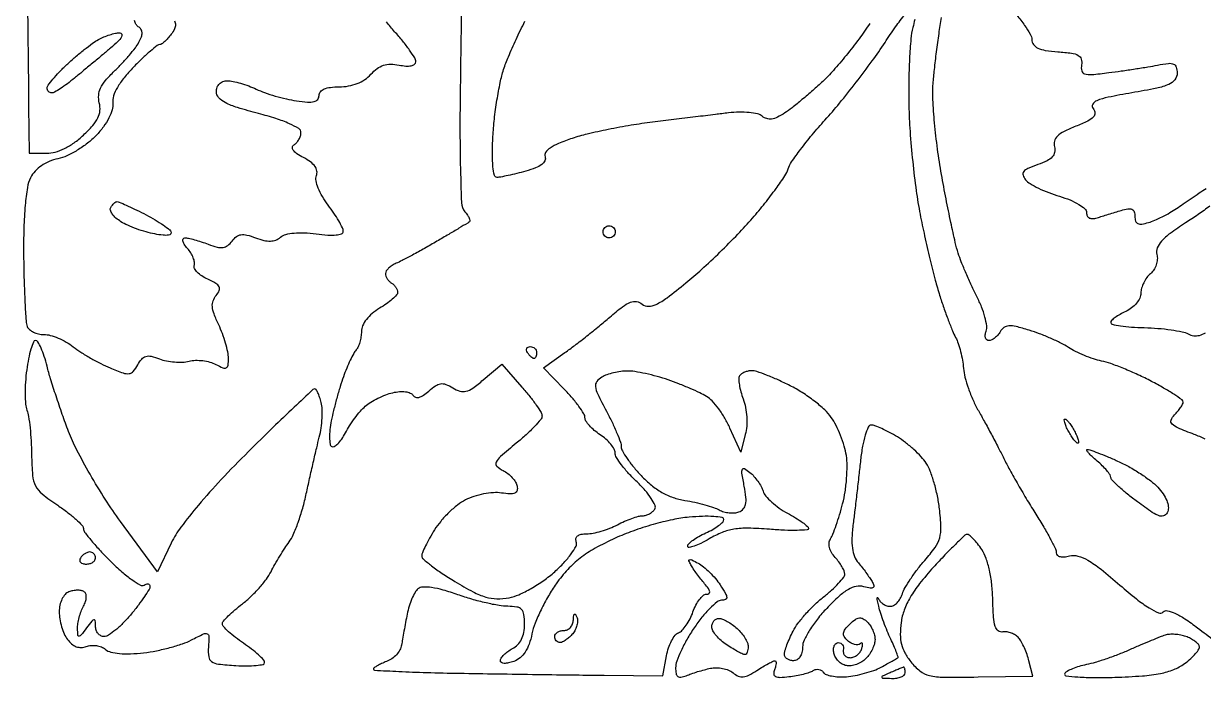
# Model space of a CAD drawing. Extents: x 0 to 102, y 0 to 135.
# Drawn here: x 58.04 to 74.56, y 114.38 to 123.56 of the extents above; entities that cross this region are included whole.
import ezdxf

# ---------------------------------------------------------------- set-up
doc = ezdxf.new("R2010")
doc.units = 0
doc.header["$MEASUREMENT"] = 0

msp = doc.modelspace()

# ---------------------------------------------------------------- linework, layer by layer
for points in [[(64.189175, 124.950079, -0.002021), (64.170851, 123.587688, 0.002031), (64.154512, 122.371105, 0.007248), (64.158505, 121.592623, 0.005345), (64.175059, 121.046741, 0.164387), (64.223183, 120.921502, -0.025961), (64.257925, 120.87492, -0.04179), (64.281884, 120.831616, -0.051625), (64.293326, 120.796936, -0.292201), (64.286906, 120.779511, -0.026896), (64.261756, 120.762475, -0.000629), (64.139198, 120.688951, -0.001392), (63.995195, 120.60335, -0.000944), (63.8307, 120.506606, -0.004127), (63.657897, 120.40732, -0.004508), (63.488467, 120.313826, -0.00423), (63.342122, 120.236376, -0.02227), (63.25965, 120.198176, 0.044271), (63.203008, 120.168852, 0.050555), (63.15509, 120.131105, 0.057491), (63.12218, 120.091042, 0.144197), (63.1116, 120.055119, 0.087186), (63.117813, 120.019761, 0.053352), (63.136451, 119.981612, 0.05146), (63.163839, 119.946606, 0.062706), (63.1962, 119.9205, -0.057445), (63.228561, 119.89495, -0.050156), (63.255949, 119.861594, -0.052869), (63.274623, 119.825864, -0.094268), (63.2808, 119.79339, -0.186734), (63.266191, 119.755636, -0.026907), (63.206246, 119.696506, -0.027474), (63.124197, 119.631525, -0.020336), (63.027, 119.568643, 0.041315), (62.923659, 119.495466, 0.052785), (62.842772, 119.411478, 0.060691), (62.790644, 119.324493, 0.105047), (62.7732, 119.24238, -0.036629), (62.767815, 119.16897, -0.032711), (62.75174, 119.094231, -0.034211), (62.728213, 119.028895, -0.081104), (62.700146, 118.98567, 0.06115), (62.665414, 118.936564, 0.01265), (62.617563, 118.841929, 0.013119), (62.567346, 118.728453, 0.012031), (62.521596, 118.6092, 0.011611), (62.476534, 118.472784, 0.006657), (62.428224, 118.306352, 0.006647), (62.38409, 118.137666, 0.010995), (62.351876, 117.994028, 0.02217), (62.332378, 117.868662, 0.031466), (62.327072, 117.755981, 0.03231), (62.334219, 117.667346, 0.221564), (62.357623, 117.631712, 0.280188), (62.392986, 117.631457, 0.062003), (62.442831, 117.670383, 0.047368), (62.497675, 117.736931, 0.029349), (62.549436, 117.824084, -0.024087), (62.607528, 117.924281, -0.017256), (62.68152, 118.030581, -0.017485), (62.759212, 118.127135, -0.035448), (62.827989, 118.196187, -0.041143), (62.904398, 118.252402, -0.022954), (63.005484, 118.308436, -0.022764), (63.113629, 118.356049, -0.034073), (63.212165, 118.386648, -0.038479), (63.305223, 118.401289, -0.051812), (63.390422, 118.39921, -0.062202), (63.457648, 118.381888, -0.161585), (63.495514, 118.350199, 0.176599), (63.530952, 118.32226, 0.146042), (63.579299, 118.320906, 0.086176), (63.641493, 118.349728, 0.03243), (63.716931, 118.409584, -0.03371), (63.811273, 118.484046, -0.117909), (63.883134, 118.511591, -0.129107), (63.955894, 118.502413, -0.044021), (64.051573, 118.45378, 0.064472), (64.152353, 118.407623, 0.140217), (64.236675, 118.40576, 0.092492), (64.331526, 118.450527, 0.018519), (64.479628, 118.566058), (64.738574, 118.783947), (65.021365, 118.463923, -0.012419), (65.129557, 118.335181, -0.016688), (65.220611, 118.213056, -0.013815), (65.289142, 118.108379, -0.143773), (65.302537, 118.0593, -0.17196), (65.284686, 118.011837, -0.014425), (65.196001, 117.912572, -0.01787), (65.079685, 117.798185, -0.012834), (64.942134, 117.6786, 0.006413), (64.720854, 117.491158, 0.10109), (64.661066, 117.413108, 0.325095), (64.671286, 117.355791, 0.075296), (64.756176, 117.295775, -0.049054), (64.824176, 117.252846, -0.043261), (64.885689, 117.195814, -0.045648), (64.932215, 117.134034, -0.09125), (64.95438, 117.077267, -0.111976), (64.952386, 117.016433, -0.230455), (64.922119, 116.981133, -0.116637), (64.855759, 116.969279, -0.022574), (64.733671, 116.981601, 0.05388), (64.620844, 116.985899, 0.030099), (64.484429, 116.968097, 0.029686), (64.347093, 116.933132, 0.042175), (64.230758, 116.884911, 0.047098), (64.11955, 116.813413, 0.025765), (63.997275, 116.706812, 0.025457), (63.883228, 116.584722, 0.036735), (63.796568, 116.465115, 0.011173), (63.728649, 116.349522, 0.014105), (63.671302, 116.239551, 0.012197), (63.628523, 116.145798, 0.101265), (63.6192, 116.100239, 0.219269), (63.638882, 116.057517, 0.012196), (63.755545, 115.962596, 0.01698), (63.905504, 115.854483, 0.011457), (64.083352, 115.741044, 0.014594), (64.337883, 115.596766, 0.04918), (64.514778, 115.524422, 0.068106), (64.669377, 115.500435, 0.050887), (64.841433, 115.51488, 0.058537), (64.97839, 115.557604, 0.024838), (65.150215, 115.644668, 0.024162), (65.326392, 115.756841, 0.029075), (65.479852, 115.879277, 0.022342), (65.608705, 116.005788, 0.031546), (65.710689, 116.130157, 0.032443), (65.778012, 116.237807, 0.218488), (65.781926, 116.299066, -0.138608), (65.777708, 116.345317, -0.185487), (65.799578, 116.380882, -0.118924), (65.84978, 116.403057, -0.044135), (65.927205, 116.410121, 0.049213), (66.016268, 116.419158, 0.021877), (66.130946, 116.447613, 0.021403), (66.250688, 116.488595, 0.027049), (66.35722, 116.537021, -0.017041), (66.458227, 116.585396, -0.017544), (66.561329, 116.626276, -0.017563), (66.652921, 116.655341, -0.068144), (66.711778, 116.6634, 0.071929), (66.758931, 116.670219, 0.05291), (66.80777, 116.690462, 0.053281), (66.850874, 116.720276, 0.076558), (66.880952, 116.755527, 0.249924), (66.884358, 116.80887, 0.038277), (66.831352, 116.905306, 0.035178), (66.745131, 117.018861, 0.023719), (66.632145, 117.136042, -0.018738), (66.51508, 117.255059, -0.023478), (66.416213, 117.374189, -0.022647), (66.344189, 117.479357, -0.139697), (66.3264, 117.541785, 0.130386), (66.3119, 117.596442, 0.043027), (66.264272, 117.665375, 0.039436), (66.195835, 117.73603, 0.035633), (66.1149, 117.79772, -0.030574), (66.033949, 117.858139, -0.035936), (65.965528, 117.925036, -0.03879), (65.91741, 117.988692, -0.143405), (65.9034, 118.036533, 0.139846), (65.887578, 118.091997, 0.018095), (65.818082, 118.19535, 0.019959), (65.724178, 118.314349, 0.015448), (65.612957, 118.436433), (65.322514, 118.7361), (65.621831, 118.9476, 0.008768), (65.760078, 119.048967, 0.004487), (65.930109, 119.180709, 0.004457), (66.102894, 119.3196, 0.006685), (66.250971, 119.444162, -0.013744), (66.428866, 119.589569, -0.068617), (66.540396, 119.653537, -0.137668), (66.625286, 119.662922, -0.133081), (66.703924, 119.627036, 0.179236), (66.790886, 119.596468, 0.108822), (66.898217, 119.621993, 0.04911), (67.053309, 119.716742, 0.009086), (67.316977, 119.923378, 0.014367), (67.536543, 120.112723, 0.008044), (67.792996, 120.354739, 0.008021), (68.044501, 120.607847, 0.012929), (68.24949, 120.832202, 0.009971), (68.423058, 121.040573, 0.011768), (68.578558, 121.244679, 0.010692), (68.701533, 121.422085, 0.069647), (68.748213, 121.519797, -0.073636), (68.79573, 121.617262, -0.011113), (68.922756, 121.794125, -0.012262), (69.083636, 121.99736, -0.010323), (69.263576, 122.2047, 0.01213), (69.467032, 122.440856, 0.007082), (69.699878, 122.733117, 0.007078), (69.92483, 123.032484, 0.011904), (70.103986, 123.290766, -0.007842), (70.253164, 123.509604, -0.013361), (70.385469, 123.687034, -0.00715)], [(58.095345, 124.0236, -0.000389), (58.101243, 123.603124, -0.000299), (58.107053, 123.143892, -0.000302), (58.111971, 122.714365, -0.000719), (58.114975, 122.39505), (58.1202, 121.7394), (58.365053, 121.7394, 0.068334), (58.486283, 121.756046, 0.04601), (58.616989, 121.805972, 0.041249), (58.75091, 121.886115, 0.03242), (58.881782, 121.99337, 0.023706), (59.011957, 122.127072, 0.06681), (59.084512, 122.235153, 0.092889), (59.112752, 122.336194, 0.083492), (59.104132, 122.444665, -0.081555), (59.09517, 122.552191, -0.09064), (59.121963, 122.652754, -0.06703), (59.191119, 122.759461, -0.025321), (59.313783, 122.888645, 0.013675), (59.419319, 122.994731, 0.012531), (59.522106, 123.109495, 0.012646), (59.608659, 123.216519, 0.039564), (59.659015, 123.294109, 0.038083), (59.693007, 123.370133, 0.098005), (59.701897, 123.429383, 0.135648), (59.686751, 123.475691, 0.108288), (59.648869, 123.512373, -0.124016), (59.61629, 123.545941, -0.08132), (59.597138, 123.596606, -0.073104)], [(60.157695, 123.592386, -0.135905), (60.171115, 123.539385, -0.113678), (60.156193, 123.480593, -0.039127), (60.109803, 123.405463, -0.023387), (60.065618, 123.350614, -0.029206), (60.019481, 123.304283, -0.029865), (59.977431, 123.271011, -0.153611), (59.949429, 123.2622, 0.172132), (59.915523, 123.250171, 0.007657), (59.818605, 123.169008, 0.012149), (59.705615, 123.066505, 0.008313), (59.582172, 122.94495, 0.023269), (59.449999, 122.797241, 0.040367), (59.356729, 122.661703, 0.050404), (59.302971, 122.541748, 0.110709), (59.29298, 122.442244, -0.101751), (59.285204, 122.348041, -0.047878), (59.239599, 122.234139, -0.041259), (59.162519, 122.110921, -0.030323), (59.058425, 121.987862, -0.036902), (58.939774, 121.880756, -0.028164), (58.795754, 121.781332, -0.028823), (58.649426, 121.703231, -0.05779), (58.525119, 121.662425, 0.047929), (58.402665, 121.624877, 0.05305), (58.293995, 121.565608, 0.056091), (58.205475, 121.48838, 0.06747), (58.142557, 121.397707, 0.078306), (58.097408, 121.259428, 0.017426), (58.066447, 121.011936, 0.015746), (58.047885, 120.692887, 0.008993), (58.044551, 120.306856, 0.004383), (58.050823, 119.960627, 0.006095), (58.062936, 119.650763, 0.003887), (58.078269, 119.391344, 0.075039), (58.095552, 119.312806, 0.126856), (58.125924, 119.270152, 0.06383), (58.181862, 119.234126, 0.057136), (58.253101, 119.209681, 0.054151), (58.329342, 119.2014, -0.067919), (58.418087, 119.189289, -0.031431), (58.528291, 119.151036, -0.030414), (58.640867, 119.095576, -0.037006), (58.738346, 119.029949, 0.023873), (58.843182, 118.955299, 0.01257), (58.979855, 118.872272, 0.012479), (59.124389, 118.794098, 0.01877), (59.254426, 118.733938, 0.012511), (59.437047, 118.662946, 0.113853), (59.521295, 118.652872, 0.195008), (59.58022, 118.684522, 0.050371), (59.641613, 118.775808, -0.05235), (59.697453, 118.858134, -0.151192), (59.754825, 118.894915, -0.12684), (59.829559, 118.896233, -0.032167), (59.946513, 118.860182, 0.04222), (60.043605, 118.832375, 0.029083), (60.157031, 118.816807, 0.029411), (60.268735, 118.814636, 0.051681), (60.360091, 118.827755, -0.055232), (60.448752, 118.839848, -0.036278), (60.551769, 118.834969, -0.036342), (60.65268, 118.8153, -0.056622), (60.73492, 118.782617, 0.022373), (60.835198, 118.73459, 0.216537), (60.881208, 118.735721, 0.254928), (60.906056, 118.770488, 0.030332), (60.912, 118.868388, 0.052012), (60.902706, 118.957488, 0.019015), (60.871815, 119.080579, 0.018611), (60.827567, 119.213597, 0.021183), (60.775199, 119.337216, -0.019731), (60.710168, 119.489494, -0.070784), (60.686859, 119.592366, -0.107767), (60.697704, 119.673295, -0.086415), (60.741508, 119.749743, 0.068668), (60.784025, 119.818226, 0.230104), (60.782286, 119.869586, 0.142227), (60.736806, 119.916606, 0.022997), (60.622318, 119.975269, -0.037645), (60.539652, 120.020729, -0.054261), (60.475145, 120.073584, -0.068858), (60.436629, 120.125486, -0.216434), (60.43347, 120.167728, 0.134602), (60.437295, 120.213119, 0.049131), (60.419209, 120.275608, 0.044283), (60.384825, 120.343565, 0.039952), (60.337949, 120.40695, -0.031601), (60.293237, 120.465345, -0.086932), (60.27231, 120.512606, -0.206955), (60.277183, 120.541922, -0.254789), (60.301181, 120.555, -0.054641), (60.351404, 120.549495, -0.012103), (60.43552, 120.528683, -0.01244), (60.53205, 120.499705, -0.011702), (60.629028, 120.465409, 0.026731), (60.754348, 120.425283, 0.097341), (60.837345, 120.420101, 0.1329), (60.901672, 120.446994, 0.069914), (60.962486, 120.509588, -0.069866), (61.023018, 120.571904, -0.131628), (61.087192, 120.598935, -0.097676), (61.169592, 120.594165, -0.027698), (61.292541, 120.55506, 0.030575), (61.407264, 120.519297, 0.06712), (61.498494, 120.509496, 0.085254), (61.574593, 120.524693, 0.081558), (61.64257, 120.564519, -0.109024), (61.716021, 120.602343, -0.041682), (61.8299, 120.62248, -0.034897), (61.973302, 120.625628, -0.022102), (62.139879, 120.610256, 0.016518), (62.301704, 120.593499, 0.041602), (62.420094, 120.595038, 0.065521), (62.49554, 120.612466, 0.312881), (62.5194, 120.646863, 0.115769), (62.507676, 120.696822, 0.015963), (62.456804, 120.791524, 0.017606), (62.387901, 120.901406, 0.01408), (62.306306, 121.014871, -0.030236), (62.226688, 121.133486, -0.038582), (62.169005, 121.25182, -0.043299), (62.138029, 121.355662, -0.143411), (62.143778, 121.426028, 0.133688), (62.150345, 121.491079, 0.113849), (62.123922, 121.555011, 0.080811), (62.062067, 121.617549, 0.036764), (61.964095, 121.678444, -0.026805), (61.871154, 121.733679, -0.086114), (61.819243, 121.783179, -0.194516), (61.808485, 121.824767, -0.225228), (61.830522, 121.858835, 0.072995), (61.86751, 121.889946, 0.053016), (61.898801, 121.933792, 0.053213), (61.920054, 121.983018, 0.075454), (61.9272, 122.030104, 0.263895), (61.896244, 122.084671, 0.029464), (61.764606, 122.153175, 0.027576), (61.576794, 122.225111, 0.014219), (61.335, 122.295219, -0.010655), (61.037862, 122.379083, -0.045328), (60.867118, 122.448668, -0.08808), (60.774853, 122.519289, -0.187606), (60.7428, 122.601708, -0.088482), (60.753877, 122.663814, -0.11123), (60.785558, 122.712748, -0.109806), (60.835526, 122.743795, -0.084504), (60.899002, 122.7546, -0.051682), (60.975864, 122.746634, -0.019182), (61.081479, 122.720238, -0.018769), (61.195344, 122.682404, -0.021526), (61.300852, 122.637624, 0.026453), (61.417665, 122.589399, 0.013833), (61.567533, 122.541232, 0.01372), (61.724365, 122.500204, 0.020414), (61.86375, 122.473743, 0.017186), (62.020939, 122.455998, 0.07746), (62.112821, 122.463046, 0.167527), (62.161891, 122.494026, 0.170545), (62.181, 122.548419, -0.174164), (62.199963, 122.601208, -0.11938), (62.251378, 122.639763, -0.073334), (62.338605, 122.66291, -0.028251), (62.463988, 122.67, 0.044767), (62.593757, 122.681642, 0.049968), (62.714475, 122.716199, 0.052632), (62.820353, 122.771835, 0.061639), (62.906194, 122.845934, -0.049231), (62.993761, 122.925386, -0.080644), (63.082512, 122.971312, -0.080297), (63.181511, 122.986916, -0.048408), (63.300006, 122.974949, 0.030467), (63.39684, 122.96165, 0.067877), (63.470943, 122.9661, 0.11295), (63.517364, 122.986857, 0.235562), (63.5346, 123.021411, 0.139285), (63.519439, 123.07478, 0.014809), (63.447621, 123.183638, 0.01736), (63.3519, 123.310201, 0.013118), (63.2385, 123.44254, -0.023349), (63.125162, 123.580418, -0.025946)], [(69.891502, 123.5583, -0.014465), (69.740011, 123.341666, -0.010642), (69.560293, 123.110326, -0.010773), (69.380781, 122.898621, -0.023478), (69.232338, 122.746081, -0.007854), (69.09258, 122.619401, -0.006774), (68.941922, 122.490664, -0.006833), (68.802101, 122.377624, -0.019585), (68.700966, 122.30434, -0.030508), (68.598148, 122.244527, -0.080223), (68.517059, 122.218927, -0.111274), (68.448611, 122.224136, -0.099107), (68.385739, 122.258089, 0.117635), (68.319662, 122.290706, 0.03135), (68.202982, 122.309734, 0.029681), (68.062446, 122.315307, 0.025414), (67.914673, 122.304868, 0.000096), (67.728748, 122.28216, 0.000031), (67.452938, 122.248402, 0.000031), (67.146042, 122.210802, 0.000034), (66.85055, 122.17456, 0.010641), (66.550497, 122.131238, 0.008555), (66.229791, 122.072289, 0.008664), (65.935234, 122.007589, 0.021787), (65.723887, 121.947474, 0.017008), (65.535078, 121.877548, 0.051178), (65.414073, 121.812853, 0.091897), (65.35137, 121.751254, 0.249333), (65.344006, 121.691336, -0.205264), (65.341857, 121.635557, -0.121324), (65.299015, 121.583102, -0.068764), (65.211033, 121.534217, -0.024738), (65.074769, 121.489004, -0.006515), (64.948257, 121.455637, -0.007622), (64.827353, 121.427379, -0.00683), (64.724638, 121.406484, -0.045459), (64.672691, 121.401472, -0.348742), (64.635857, 121.430401, -0.033203), (64.615433, 121.551179, -0.027497), (64.607197, 121.72947, -0.011224), (64.614784, 121.97205, -0.014761), (64.635281, 122.217732, -0.011424), (64.671592, 122.483857, -0.011586), (64.716956, 122.730877, -0.027074), (64.765056, 122.912472, -0.021767), (64.831849, 123.091778, -0.008557), (64.938713, 123.332869, -0.008451), (65.063284, 123.589934, -0.01044)], [(70.519877, 123.614187, -0.016263), (70.494474, 123.502783, 0.042181), (70.466747, 123.343556, 0.00911), (70.44721, 123.064413, 0.009444), (70.436556, 122.739394, 0.0089), (70.437856, 122.4077, 0.012424), (70.454756, 122.045038, 0.007978), (70.491518, 121.625345, 0.008017), (70.540682, 121.215391, 0.014873), (70.595759, 120.8849, 0.005738), (70.659198, 120.581843, 0.004673), (70.733879, 120.258782, 0.004723), (70.808248, 119.962553, 0.012292), (70.868994, 119.7513, 0.007169), (70.926564, 119.576945, 0.006993), (70.989569, 119.402854, 0.006919), (71.049146, 119.25153, 0.025869), (71.092732, 119.1591, -0.041424), (71.128946, 119.075678, -0.019298), (71.162486, 118.962524, -0.018966), (71.188736, 118.840358, -0.025131), (71.20274, 118.727506, 0.045865), (71.223352, 118.60363, 0.020436), (71.271879, 118.445309, 0.020026), (71.337266, 118.280802, 0.025559), (71.411078, 118.135306, -0.004954), (71.495544, 117.984542, -0.002927), (71.593539, 117.802975, -0.002928), (71.689269, 117.620528, -0.005017), (71.766688, 117.4671, 0.011195), (71.850484, 117.306017, 0.004967), (71.967863, 117.097153, 0.004913), (72.096593, 116.87833, 0.006609), (72.217703, 116.682907, -0.008743), (72.326671, 116.505391, -0.011776), (72.418629, 116.340799, -0.00894), (72.489142, 116.20132, -0.113025), (72.5022, 116.14429, 0.209955), (72.516579, 116.111558, 0.127631), (72.554516, 116.091366, 0.081405), (72.613746, 116.087048, 0.041547), (72.687418, 116.099902, -0.132961), (72.804538, 116.098895, -0.063076), (72.944676, 116.039819, -0.0381), (73.128338, 115.913872, -0.01081), (73.393699, 115.690869, 0.011527), (73.624644, 115.497353, 0.029659), (73.802423, 115.371748, 0.038435), (73.933646, 115.303605, 0.305922), (73.997319, 115.315959, -0.253758), (74.056935, 115.333644, -0.056231), (74.161542, 115.298862, -0.038894), (74.302336, 115.219906, -0.015822), (74.481207, 115.092078, 0.008029), (74.720971, 114.915027, 0.07594)], [(74.588091, 117.736578, 0.017779), (74.430794, 117.802358, -0.009377), (74.205455, 117.892176, -0.096232), (74.122484, 117.94772, -0.293759), (74.110073, 118.003862, -0.108301), (74.155844, 118.07533, 0.021533), (74.202892, 118.126615, 0.025519), (74.242595, 118.179031, 0.02564), (74.271057, 118.225878, 0.125615), (74.278504, 118.255693, 0.242754), (74.262142, 118.287011, 0.008931), (74.147913, 118.364356, 0.014499), (74.004478, 118.451968, 0.009472), (73.834354, 118.544995, 0.012309), (73.645805, 118.637669, 0.011094), (73.446328, 118.724375, 0.011194), (73.26407, 118.794114, 0.0342), (73.1367, 118.83001, -0.02826), (73.02415, 118.860291, -0.017358), (72.895326, 118.907907, -0.017386), (72.770746, 118.964068, -0.029523), (72.6714, 119.020597, 0.02808), (72.566616, 119.080621, 0.012645), (72.423093, 119.147974, 0.012473), (72.267529, 119.211653, 0.016625), (72.123099, 119.26118, 0.013327), (71.938202, 119.31244, 0.073774), (71.835755, 119.322359, 0.144694), (71.769017, 119.298889, 0.10919), (71.717045, 119.240547, -0.050229), (71.68392, 119.193212, -0.049432), (71.64186, 119.153151, -0.053765), (71.597632, 119.125739, -0.112324), (71.558345, 119.1168, -0.174334), (71.528509, 119.127529, -0.149492), (71.510029, 119.155514, -0.104618), (71.506682, 119.198143, -0.059138), (71.519472, 119.248594, 0.128207), (71.527668, 119.321877, 0.029274), (71.502402, 119.445146, 0.028427), (71.455414, 119.588112, 0.024346), (71.390342, 119.732635, -0.00928), (71.315534, 119.886249, -0.007121), (71.23935, 120.056671, -0.007207), (71.172627, 120.218198, -0.016925), (71.128675, 120.341091, -0.02137), (71.087984, 120.489919, -0.003845), (71.026269, 120.770551, -0.004143), (70.959192, 121.10062, -0.003736), (70.895158, 121.4433, -0.011006), (70.839609, 121.798223, -0.010142), (70.797997, 122.165044, -0.010192), (70.774218, 122.493394, -0.032812), (70.777215, 122.7123, -0.007669), (70.796033, 122.910564, -0.00386), (70.825542, 123.160151, -0.003832), (70.860021, 123.417723, -0.005676), (70.894535, 123.6429, 0.000984)], [(71.949893, 123.672042, -0.022804), (72.05871, 123.531044, -0.022237), (72.138211, 123.406248, -0.124073), (72.15965, 123.330514, 0.149572), (72.182868, 123.261815, 0.12883), (72.24177, 123.213034, 0.071373), (72.348411, 123.180871, 0.019553), (72.52335, 123.161314, -0.015296), (72.715835, 123.141454, -0.094244), (72.809907, 123.110139, -0.199184), (72.851142, 123.057909, -0.111893), (72.85543, 122.975879, 0.103354), (72.858383, 122.892362, 0.269988), (72.898612, 122.850769, 0.092234), (72.995328, 122.84197, 0.008459), (73.23613, 122.868599, 0.003724), (73.412526, 122.892469, 0.002845), (73.605167, 122.921119, 0.002877), (73.7853, 122.95002, 0.006776), (73.91925, 122.974172, -0.017953), (74.071698, 122.998155, -0.128533), (74.144968, 122.988163, -0.228941), (74.182134, 122.946589, -0.069953), (74.1942, 122.860769, -0.166826), (74.16297, 122.769773, -0.125718), (74.078798, 122.70452, -0.052023), (73.908485, 122.65083, -0.008004), (73.559326, 122.585336, 0.006961), (73.227778, 122.52386, 0.04751), (73.068711, 122.47601, 0.173621), (73.01167, 122.424862, 0.306252), (73.01763, 122.364466, -0.156204), (73.042482, 122.30275, -0.216264), (73.022131, 122.247524, -0.087556), (72.942383, 122.190938, -0.015459), (72.773548, 122.11725, 0.021051), (72.610605, 122.043955, 0.076331), (72.518203, 121.978382, 0.132451), (72.477055, 121.909408, 0.133358), (72.476304, 121.82929, -0.112046), (72.478811, 121.752437, -0.141288), (72.446641, 121.689303, -0.092108), (72.372432, 121.634611, -0.029007), (72.244592, 121.581549, 0.018193), (72.104586, 121.526954, 0.121373), (72.045464, 121.482032, 0.253766), (72.036254, 121.432113, 0.094813), (72.071789, 121.36763, 0.08569), (72.134028, 121.314445, 0.021299), (72.252469, 121.250729, 0.021148), (72.396283, 121.188449, 0.019822), (72.547956, 121.137048, -0.025855), (72.695379, 121.085097, -0.039119), (72.816689, 121.023673, -0.045413), (72.901118, 120.961118, -0.213762), (72.9252, 120.907364, 0.113251), (72.9357, 120.8616, 0.168806), (72.964481, 120.832827, 0.131374), (73.011187, 120.823867, 0.05843), (73.07325, 120.835702, -0.00103), (73.143486, 120.857668, -0.000494), (73.233726, 120.885588, -0.00049), (73.327964, 120.914542, -0.0007), (73.41165, 120.940036, -0.032794), (73.505654, 120.961922, -0.146575), (73.561157, 120.954785, -0.21331), (73.591732, 120.920723, -0.077953), (73.602, 120.855266, 0.078441), (73.612316, 120.789917, 0.211788), (73.642975, 120.755694, 0.14609), (73.698573, 120.748271, 0.033171), (73.79235, 120.769608, 0.028977), (73.879648, 120.801274, 0.01464), (73.985814, 120.850632, 0.01449), (74.092824, 120.908184, 0.020886), (74.18365, 120.965659, -0.001662), (74.276188, 121.029326, -0.000931), (74.38911, 121.106157, -0.000929), (74.503507, 121.183371, -0.001513), (74.600905, 121.248422, -0.028102)], [(74.653005, 121.000099, -0.009751), (74.486891, 120.880611, -0.008744), (74.310167, 120.763157, 0.0144), (74.096165, 120.617411, 0.05215), (73.97366, 120.507581, 0.092354), (73.915645, 120.413276, 0.157048), (73.910531, 120.321681, -0.084454), (73.916575, 120.252601, -0.06133), (73.900929, 120.176874, -0.060636), (73.867055, 120.106278, -0.077547), (73.819382, 120.052281, 0.061568), (73.768559, 119.998281, 0.044105), (73.725605, 119.927261, 0.044586), (73.69632, 119.85101, 0.069506), (73.6866, 119.781427, -0.110704), (73.671143, 119.712471, -0.06196), (73.62492, 119.639521, -0.056807), (73.556539, 119.573378, -0.056997), (73.4751, 119.524407, 0.021889), (73.394097, 119.483128, 0.030317), (73.325728, 119.438755, 0.03071), (73.27604, 119.397098, 0.205756), (73.2636, 119.368148, 0.354847), (73.283207, 119.344, 0.014394), (73.401759, 119.322664, 0.019613), (73.553613, 119.305883, 0.011947), (73.733929, 119.297413, -0.014157), (73.924527, 119.287615, -0.015564), (74.108301, 119.267169, -0.015115), (74.263596, 119.240168, -0.07238), (74.347925, 119.209682, 0.090161), (74.425576, 119.184675, 0.095115), (74.505536, 119.189312, 0.074327), (74.59321, 119.225964, 0.034089)]]:
    msp.add_lwpolyline(points, format="xyb")
for points in [[(59.3892, 123.426154, -0.302131), (59.417608, 123.407231, -0.237578), (59.414952, 123.369431, -0.066434), (59.362652, 123.303325, -0.017522), (59.2623, 123.212838, -0.000665), (59.14696, 123.116204, -0.000395), (59.009362, 123.001416, -0.000396), (58.872033, 122.887221, -0.000684), (58.757635, 122.792512, -0.012022), (58.656711, 122.713191, -0.015927), (58.560961, 122.646239, -0.013272), (58.478998, 122.595781, -0.132081), (58.440385, 122.5854, -0.101528), (58.415052, 122.590598, -0.098497), (58.393501, 122.605376, -0.097339), (58.379062, 122.627449, -0.096603), (58.374, 122.653404, -0.162694), (58.387054, 122.692459, -0.013408), (58.454767, 122.777589, -0.016843), (58.543631, 122.876402, -0.012163), (58.64895, 122.980664, -0.011189), (58.766628, 123.086753, -0.010131), (58.892836, 123.191131, -0.010204), (59.009622, 123.279976, -0.031662), (59.0931, 123.333087, -0.027369), (59.167187, 123.368748, -0.022342), (59.249874, 123.398857, -0.022898), (59.328645, 123.419706, -0.053489)], [(59.355263, 121.0626, -0.103173), (59.382699, 121.056878, -0.003749), (59.48072, 121.013253, -0.006725), (59.596112, 120.958973, -0.004653), (59.72523, 120.894609, -0.012782), (59.855136, 120.824094, -0.015452), (59.973138, 120.751133, -0.014129), (60.067961, 120.684446, -0.094287), (60.106766, 120.642083, -0.319976), (60.10478, 120.611941, -0.187233), (60.071848, 120.593284, -0.063546), (59.996043, 120.591891, -0.018328), (59.879856, 120.608882, -0.024452), (59.758864, 120.637308, -0.017251), (59.625995, 120.680478, -0.017462), (59.501528, 120.730707, -0.03472), (59.407654, 120.780525, -0.039894), (59.337398, 120.832513, -0.059041), (59.286, 120.889252, -0.077514), (59.259696, 120.941894, -0.218962), (59.264597, 120.981717, -0.033547), (59.286726, 121.012671, -0.038682), (59.311851, 121.038841, -0.04229), (59.336215, 121.057129, -0.140762)], [(66.2418, 120.7242, -0.099038), (66.274087, 120.717741, -0.097945), (66.301549, 120.699349, -0.097945), (66.319941, 120.671887, -0.099038), (66.3264, 120.6396, -0.099038), (66.319941, 120.607313, -0.097945), (66.301549, 120.579851, -0.097945), (66.274087, 120.561459, -0.099038), (66.2418, 120.555, -0.099038), (66.209513, 120.561459, -0.097945), (66.182051, 120.579851, -0.097945), (66.163659, 120.607313, -0.099038), (66.1572, 120.6396, -0.099038), (66.163659, 120.671887, -0.097945), (66.182051, 120.699349, -0.097945), (66.209513, 120.717741, -0.099038)], [(58.212438, 119.1168, 0.305998), (58.182078, 119.0963, 0.022078), (58.146627, 118.995712, 0.024945), (58.113366, 118.862578, 0.015765), (58.087316, 118.704584, 0.016819), (58.070664, 118.535643, 0.017723), (58.065798, 118.368892, 0.017646), (58.071766, 118.225354, 0.072517), (58.090851, 118.140656, -0.054365), (58.11385, 118.053426, -0.011241), (58.13394, 117.89568, -0.011691), (58.148938, 117.710498, -0.010781), (58.155784, 117.519739, 0.016109), (58.169455, 117.226129, 0.099612), (58.2106, 117.081581, 0.106602), (58.303401, 116.968746, 0.019686), (58.52205, 116.809075, -0.014979), (58.659779, 116.710471, -0.021065), (58.775982, 116.613895, -0.017994), (58.863521, 116.528753, -0.193172), (58.8816, 116.483703, 0.16407), (58.898339, 116.434065, 0.010624), (58.994434, 116.313202, 0.014584), (59.118564, 116.172285, 0.010304), (59.265715, 116.021112, 0.016117), (59.418795, 115.879632, 0.024772), (59.560844, 115.768411, 0.02188), (59.679894, 115.691937, 0.276976), (59.731015, 115.692611, -0.064293), (59.762106, 115.706688, -0.135813), (59.788352, 115.707391, -0.191478), (59.805572, 115.695057, -0.14369), (59.8122, 115.672468, -0.138531), (59.800294, 115.63032, -0.010612), (59.735837, 115.530165, -0.013926), (59.651816, 115.412702, -0.010152), (59.552241, 115.286776, -0.021053), (59.44386, 115.166028, -0.026356), (59.333177, 115.064042, -0.026199), (59.233982, 114.990273, -0.147826), (59.171541, 114.9714, -0.117745), (59.125487, 114.982398, -0.100591), (59.086268, 115.013427, -0.09267), (59.059936, 115.05983, -0.083024), (59.0508, 115.11447, 0.024793), (59.047009, 115.190882, 0.434721), (59.029311, 115.204377, 0.182507), (59.00007, 115.187256, 0.008124), (58.926591, 115.09332, -0.00601), (58.846943, 114.990606, -0.206825), (58.820485, 114.976449, -0.416366), (58.804008, 114.990488, -0.014636), (58.799691, 115.082712, -0.044567), (58.804727, 115.152973, -0.024179), (58.822709, 115.237761, -0.023902), (58.849531, 115.322922, -0.034633), (58.881829, 115.394827, 0.042725), (58.91071, 115.462011, 0.071018), (58.921652, 115.522556, 0.095466), (58.914255, 115.570411, 0.169988), (58.889463, 115.60104, 0.098561), (58.850258, 115.615667, 0.044804), (58.795425, 115.619569, 0.04202), (58.734917, 115.613346, 0.045013), (58.677734, 115.597123, 0.121098), (58.624852, 115.560364, 0.068788), (58.581575, 115.495023, 0.060352), (58.552896, 115.410485, 0.051673), (58.5432, 115.316918, 0.042268), (58.551584, 115.21792, 0.030063), (58.576883, 115.10942, 0.030522), (58.613898, 115.008083, 0.055089), (58.657866, 114.931524, 0.057604), (58.716814, 114.867796, 0.087752), (58.781531, 114.829511, 0.096761), (58.85061, 114.817921, 0.085133), (58.922389, 114.832214, -0.073482), (58.988441, 114.846964, -0.055559), (59.062794, 114.844138, -0.056128), (59.133809, 114.82516, -0.080032), (59.189926, 114.792054, 0.112547), (59.265376, 114.753863, 0.038608), (59.386895, 114.733347, 0.032313), (59.541896, 114.729399, 0.01969), (59.724554, 114.743769, 0.020322), (59.902728, 114.772253, 0.015909), (60.093357, 114.817084, 0.016185), (60.2683, 114.870273, 0.037449), (60.394551, 114.924007, -0.0083), (60.563794, 115.007995, -0.215079), (60.613626, 115.009009, -0.302594), (60.637452, 114.972624, -0.015073), (60.631749, 114.822781, 0.048649), (60.635697, 114.686844, 0.217218), (60.676625, 114.620691, 0.120451), (60.770808, 114.586396, 0.011346), (61.01775, 114.564915, 0.015868), (61.171775, 114.559931, 0.026416), (61.301387, 114.566704, 0.0249), (61.398576, 114.581872, 0.357871), (61.419022, 114.607215, 0.191034), (61.404097, 114.643941, 0.017292), (61.331804, 114.714419, 0.020493), (61.236167, 114.794504, 0.01457), (61.122922, 114.876555, -0.014936), (61.00972, 114.958701, -0.020972), (60.91421, 115.039075, -0.017907), (60.842261, 115.109866, -0.191721), (60.8274, 115.1472, -0.179944), (60.84153, 115.18519, -0.017111), (60.909951, 115.259171, -0.020136), (61.000781, 115.343776, -0.014517), (61.108424, 115.430937, 0.027333), (61.224711, 115.530134, 0.020505), (61.341735, 115.651089, 0.020872), (61.442701, 115.774388, 0.043903), (61.508044, 115.879392, -0.011768), (61.563252, 115.98229, -0.00773), (61.631394, 116.098208, -0.007778), (61.701271, 116.20906, -0.014821), (61.761417, 116.29555, 0.057607), (61.820359, 116.397973, 0.016309), (61.887759, 116.569456, 0.016204), (61.951749, 116.769586, 0.016473), (62.002255, 116.97235, -0.002037), (62.048429, 117.18354, -0.001666), (62.099484, 117.409035, -0.001682), (62.147841, 117.616162, -0.004429), (62.184312, 117.764183, 0.026783), (62.20977, 117.891814, 0.022243), (62.223437, 118.029624, 0.022814), (62.224553, 118.157221, 0.054782), (62.210787, 118.250633, 0.018982), (62.188839, 118.323189, 0.028516), (62.163781, 118.384373, 0.027644), (62.139012, 118.429604, 0.259211), (62.120307, 118.44, 0.191084), (62.092471, 118.428959, 0.000691), (61.830854, 118.181987, 0.003479), (61.53541, 117.898384, 0.002161), (61.192453, 117.561657, 0.009039), (60.810942, 117.169913, 0.013273), (60.491237, 116.810896, 0.01467), (60.246329, 116.50282, 0.048341), (60.111758, 116.281203), (59.917958, 115.879093), (59.400908, 116.583524, -0.015403), (59.187522, 116.893845, -0.011931), (58.973928, 117.244022, -0.012104), (58.790181, 117.580656, -0.028246), (58.67343, 117.842828, -0.006229), (58.586262, 118.081607, -0.005017), (58.498359, 118.340324, -0.005073), (58.421983, 118.580947, -0.012943), (58.37294, 118.75725, 0.017284), (58.333322, 118.895026, 0.026329), (58.288642, 119.011182, 0.024252), (58.244711, 119.098021, 0.269761)], [(65.137007, 119.0322, -0.093332), (65.171207, 119.02576, -0.09642), (65.200282, 119.007349, -0.099167), (65.219742, 118.97988, -0.105053), (65.2266, 118.9476, -0.042167), (65.223864, 118.915211, -0.061769), (65.215641, 118.887851, -0.081139), (65.203559, 118.869299, -0.210953), (65.189293, 118.863, -0.151918), (65.171465, 118.868545, -0.038439), (65.147586, 118.887851, -0.035638), (65.122457, 118.915217, -0.029505), (65.0997, 118.9476, -0.082592), (65.086459, 118.979926, -0.161196), (65.089091, 119.007349, -0.182303), (65.106979, 119.025577, -0.108972)], [(66.4956, 118.689996, 0.0332), (66.404045, 118.683327, 0.024213), (66.303783, 118.664303, 0.024627), (66.210095, 118.636838, 0.048392), (66.139607, 118.604414, 0.094789), (66.068253, 118.542229, 0.202096), (66.049366, 118.47294, 0.081102), (66.081597, 118.366697, 0.008072), (66.203057, 118.129087, -0.010535), (66.282679, 117.971411, -0.012994), (66.349917, 117.821075, -0.01141), (66.399843, 117.693023, -0.087457), (66.411, 117.629723, 0.131809), (66.426813, 117.570781, 0.01992), (66.492706, 117.46662, 0.021176), (66.582646, 117.347379, 0.016892), (66.689148, 117.226525, 0.031716), (66.833663, 117.091557, 0.042642), (66.981153, 116.990089, 0.045317), (67.136022, 116.919661, 0.044066), (67.302498, 116.877479, -0.014165), (67.441444, 116.850986, -0.013273), (67.581742, 116.816164, -0.013374), (67.704522, 116.778644, -0.043602), (67.782406, 116.74475, 0.056667), (67.84753, 116.718405, 0.042757), (67.923448, 116.70414, 0.043708), (67.998153, 116.703176, 0.073119), (68.059348, 116.716887, 0.118798), (68.119797, 116.758501, 0.132231), (68.151709, 116.82156, 0.077502), (68.156683, 116.919305, 0.020313), (68.134022, 117.075066, -0.006359), (68.101855, 117.259826, -0.1378), (68.108079, 117.314074, -0.462488), (68.137178, 117.323598, -0.03544), (68.213354, 117.26911, -0.039673), (68.26924, 117.214803, -0.027153), (68.323945, 117.145203, -0.027443), (68.369603, 117.071884, -0.04873), (68.3976, 117.006526, 0.101064), (68.435601, 116.938393, 0.031874), (68.517501, 116.854596, 0.030366), (68.623147, 116.770483, 0.029433), (68.739276, 116.698827, -0.013677), (68.852043, 116.634058, -0.020064), (68.947142, 116.570545, -0.016026), (69.019847, 116.514003, -0.223028), (69.0336, 116.484704, -0.396413), (69.014233, 116.464114, -0.009848), (68.873481, 116.458275, -0.015952), (68.697523, 116.460059, -0.009516), (68.488513, 116.472838, 0.014255), (68.189481, 116.488279, 0.045012), (67.989449, 116.474881, 0.057584), (67.823044, 116.428489, 0.036546), (67.642513, 116.339049, -0.017378), (67.527029, 116.276216, -0.033534), (67.429993, 116.23559, -0.046341), (67.361397, 116.219033, -0.457115), (67.3416, 116.236162, -0.204092), (67.356814, 116.271883, -0.032635), (67.416154, 116.321889, -0.031621), (67.498201, 116.374684, -0.022963), (67.5954, 116.423161, 0.023282), (67.692598, 116.471714, 0.031966), (67.774646, 116.524739, 0.03315), (67.833902, 116.575049, 0.202864), (67.8492, 116.611202, 0.370863), (67.825476, 116.638788, 0.02146), (67.705907, 116.65167, 0.024242), (67.548427, 116.654181, 0.014475), (67.361394, 116.642667, 0.030151), (67.13215, 116.607853, 0.016477), (66.856113, 116.539146, 0.016197), (66.574169, 116.449053, 0.021602), (66.325044, 116.348138, 0.019838), (66.045687, 116.207025, 0.037728), (65.835566, 116.068507, 0.041891), (65.663356, 115.910633, 0.03176), (65.50183, 115.71153, 0.023342), (65.391851, 115.540476, 0.018373), (65.288559, 115.345879, 0.01873), (65.205876, 115.157595, 0.042896), (65.161509, 115.00924, -0.03443), (65.120997, 114.864931, -0.060073), (65.065632, 114.753889, -0.072757), (64.994615, 114.674177, -0.086073), (64.907429, 114.623557, -0.031811), (64.832045, 114.601003, -0.069074), (64.771977, 114.595631, -0.121373), (64.733684, 114.607072, -0.265732), (64.719, 114.63275, -0.152959), (64.730437, 114.66926, -0.044411), (64.768702, 114.715071, -0.040139), (64.823442, 114.761732, -0.03358), (64.8882, 114.8022, 0.079252), (64.961042, 114.857525, 0.075869), (65.014347, 114.933534, 0.068003), (65.046613, 115.029497, 0.047175), (65.0574, 115.143577, 0.031196), (65.048762, 115.281887, 0.158815), (65.016359, 115.350762, 0.169102), (64.950871, 115.38494, 0.036512), (64.821502, 115.3944, -0.043888), (64.700153, 115.405072, -0.013378), (64.519349, 115.442136, -0.013282), (64.318129, 115.494698, -0.014133), (64.124154, 115.556905, 0.015307), (63.91837, 115.622368, 0.032971), (63.755828, 115.657261, 0.042525), (63.634479, 115.664617, 0.168639), (63.565555, 115.638784, 0.091392), (63.524526, 115.589655, 0.027396), (63.481173, 115.501874, 0.026463), (63.442421, 115.396056, 0.025862), (63.41472, 115.285929, 0.001971), (63.392301, 115.169837, 0.001635), (63.369331, 115.046108, 0.00165), (63.349027, 114.932585, 0.004455), (63.335593, 114.851796, -0.089631), (63.312304, 114.784822, -0.05633), (63.263612, 114.717471, -0.054279), (63.198493, 114.659915, -0.065358), (63.126276, 114.621872, 0.017061), (63.055826, 114.593043, 0.025242), (62.996414, 114.562637, 0.022851), (62.951962, 114.534195, 0.243634), (62.9424, 114.515737, 0.398976), (62.957378, 114.499954, 0.000978), (63.29653, 114.482864, 0.004933), (63.685687, 114.467865, 0.002962), (64.14795, 114.457354, 0.000418), (64.669464, 114.449023, 0.00032), (65.24001, 114.440751, 0.000323), (65.774361, 114.433691, 0.000763), (66.172703, 114.429293), (66.991905, 114.4215), (67.04452, 114.700896, -0.034366), (67.073232, 114.811111, -0.03928), (67.115849, 114.911332, -0.043014), (67.165094, 114.988745, -0.138845), (67.213456, 115.024929, 0.112766), (67.264096, 115.058908, 0.037137), (67.320903, 115.129015, 0.0348), (67.374355, 115.218761, 0.033054), (67.415888, 115.316583, -0.034495), (67.456355, 115.411138, -0.044473), (67.506699, 115.491039, -0.051186), (67.558926, 115.546718, -0.180705), (67.604111, 115.5636, 0.144898), (67.639576, 115.574098, 0.299147), (67.650711, 115.599449, 0.113544), (67.632346, 115.643673, 0.022466), (67.57908, 115.71165, -0.01076), (67.525612, 115.776691, -0.008316), (67.47008, 115.849754, -0.008421), (67.420491, 115.919742, -0.019907), (67.386559, 115.97389, -0.032394), (67.359325, 116.029526, -0.460085), (67.368203, 116.046918, -0.173421), (67.400217, 116.043479, -0.010238), (67.48861, 115.998476, -0.048756), (67.562836, 115.948903, -0.02327), (67.648225, 115.872055, -0.022812), (67.730691, 115.782795, -0.030058), (67.796869, 115.693935, -0.011793), (67.870576, 115.57544, -0.112834), (67.88851, 115.519096, -0.329416), (67.870377, 115.489719, -0.095627), (67.814844, 115.479, 0.172477), (67.751962, 115.456643, 0.026305), (67.651762, 115.365924, 0.026838), (67.540663, 115.241466, 0.020356), (67.432194, 115.094059, 0.018987), (67.332749, 114.933918, 0.020667), (67.248714, 114.771079, 0.020659), (67.188696, 114.626621, 0.088344), (67.1724, 114.535108, 0.041799), (67.179355, 114.452056, 0.191542), (67.203981, 114.411491, 0.212407), (67.247804, 114.401317, 0.051904), (67.32045, 114.423328, -0.016818), (67.39078, 114.450145, -0.008486), (67.481068, 114.479432, -0.008417), (67.575471, 114.506565, -0.012382), (67.659336, 114.526935, -0.057709), (67.741662, 114.535047, -0.044976), (67.831124, 114.525441, -0.046236), (67.913989, 114.50078, -0.077922), (67.976163, 114.463748, 0.069491), (68.049723, 114.418245, 0.128571), (68.118635, 114.407162, 0.094649), (68.198406, 114.430533, 0.026581), (68.3111, 114.496093, -0.008663), (68.39424, 114.548532, -0.01175), (68.471189, 114.592783, -0.008793), (68.536417, 114.626809, -0.116325), (68.562668, 114.633, -0.334463), (68.5753, 114.623486, -0.081656), (68.578536, 114.595907, -0.052081), (68.572367, 114.555159, -0.028032), (68.556834, 114.506726, 0.106891), (68.5477, 114.447664, 0.272211), (68.570965, 114.412999, 0.12204), (68.63351, 114.399976, 0.019582), (68.758819, 114.409612, 0.016064), (68.861368, 114.424905, 0.016214), (68.962402, 114.446713, 0.016236), (69.048979, 114.471373, 0.060982), (69.100185, 114.494966, -0.087906), (69.138703, 114.510271, -0.094614), (69.179114, 114.510844, -0.100065), (69.215116, 114.496717, -0.111409), (69.241201, 114.470108, 0.169775), (69.278254, 114.440091, 0.039409), (69.356774, 114.418718, 0.036301), (69.456108, 114.407303, 0.028682), (69.564297, 114.408981, 0.029376), (69.684256, 114.424858, 0.019605), (69.819234, 114.456395, 0.019767), (69.948156, 114.497446, 0.036206), (70.0488, 114.542412, 0.001896), (70.131392, 114.587142, 0.002689), (70.204492, 114.627602, 0.001521), (70.265902, 114.66227, 0.038706), (70.281817, 114.673026, 0.314312), (70.286356, 114.688238, 0.008511), (70.262166, 114.757483, 0.014719), (70.228628, 114.840835, 0.009185), (70.184705, 114.936517, -0.014076), (70.135611, 115.046284, -0.009814), (70.08619, 115.172653, -0.009909), (70.043542, 115.295815, -0.020174), (70.015919, 115.3944, -0.008679), (69.999294, 115.470352, -0.045811), (69.994763, 115.512708, -0.635775), (70.001873, 115.51617, -0.115719), (70.014331, 115.50015, 0.079895), (70.041406, 115.459712, 0.061338), (70.082164, 115.425464, 0.061626), (70.129782, 115.402273, 0.082716), (70.177049, 115.3944, 0.132605), (70.224823, 115.407297, 0.068353), (70.27396, 115.445735, 0.060412), (70.316961, 115.502326, 0.055501), (70.346664, 115.569159, -0.05438), (70.384962, 115.655852, -0.016214), (70.461554, 115.778819, -0.016054), (70.557147, 115.912269, -0.01671), (70.65989, 116.03749, 0.023962), (70.80501, 116.219681, 0.086873), (70.869392, 116.352489, 0.080422), (70.887361, 116.504614, 0.018744), (70.866644, 116.761731, 0.022014), (70.837258, 116.941641, 0.01942), (70.791195, 117.126063, 0.019865), (70.736565, 117.289097, 0.054301), (70.681422, 117.397239, 0.041961), (70.610773, 117.487538, 0.020662), (70.507216, 117.59033, 0.020342), (70.390194, 117.688835, 0.027874), (70.276853, 117.766923, 0.014266), (70.166338, 117.830055, 0.016632), (70.057839, 117.883437, 0.015752), (69.963885, 117.922328, 0.089653), (69.910918, 117.932084, 0.29741), (69.870041, 117.905602, 0.030185), (69.82756, 117.791857, 0.029467), (69.789605, 117.635523, 0.017558), (69.76209, 117.44595, -0.00098), (69.738033, 117.230085, -0.000654), (69.709676, 116.982981, -0.000659), (69.681551, 116.743451, -0.001294), (69.658432, 116.552985, 0.019223), (69.641625, 116.355583, 0.044429), (69.647913, 116.207028, 0.059921), (69.677152, 116.0929, 0.084754), (69.730942, 116.003085, -0.011342), (69.783011, 115.939483, -0.008364), (69.837847, 115.86684, -0.008461), (69.887398, 115.79639, -0.018668), (69.922261, 115.740624, -0.052514), (69.947247, 115.684134, -0.34485), (69.937253, 115.656977, -0.184553), (69.898333, 115.649533, -0.019947), (69.807288, 115.669499, 0.112988), (69.701034, 115.672768, 0.083877), (69.590829, 115.631082, 0.053121), (69.460782, 115.535236, 0.016598), (69.287371, 115.365576, 0.02419), (69.157702, 115.216161, 0.027431), (69.048792, 115.060848, 0.028522), (68.971898, 114.919983, 0.109902), (68.949912, 114.82335, -0.057969), (68.94065, 114.746923, -0.088959), (68.913903, 114.686027, -0.110389), (68.872847, 114.647037, -0.135752), (68.8221, 114.633, -0.068232), (68.773595, 114.63965, -0.084719), (68.732477, 114.659085, -0.099783), (68.704982, 114.687938, -0.141536), (68.6952, 114.721801, -0.075106), (68.702557, 114.770499, -0.014949), (68.731142, 114.854021, -0.015508), (68.770716, 114.950114, -0.013894), (68.817556, 115.047212, -0.043112), (68.885568, 115.154873, -0.019151), (68.992284, 115.284731, -0.018789), (69.11648, 115.414422, -0.024098), (69.240556, 115.523525, 0.015836), (69.355701, 115.621452, 0.021426), (69.452886, 115.717453, 0.019087), (69.525309, 115.801627, 0.169685), (69.5412, 115.847102, 0.103503), (69.532385, 115.88923, 0.028187), (69.501489, 115.950219, 0.027247), (69.457755, 116.017009, 0.02534), (69.406012, 116.080358, -0.049457), (69.354615, 116.149862, -0.074362), (69.32604, 116.219491, -0.089173), (69.321931, 116.2845, -0.114263), (69.341998, 116.340819, 0.049414), (69.375501, 116.406596, 0.009875), (69.421043, 116.530364, 0.010353), (69.468411, 116.677158, 0.009489), (69.511142, 116.830094, 0.025698), (69.545283, 116.99673, 0.018648), (69.566718, 117.184909, 0.018921), (69.573636, 117.365529, 0.038629), (69.562762, 117.506894, 0.033957), (69.533108, 117.638343, 0.021532), (69.481784, 117.786812, 0.02161), (69.418484, 117.928904, 0.036935), (69.352181, 118.040487, 0.05433), (69.260523, 118.145302, 0.021922), (69.114944, 118.267889, 0.021383), (68.945259, 118.387313, 0.025378), (68.775187, 118.484637, 0.011145), (68.608011, 118.56472, 0.013332), (68.447037, 118.632359, 0.012098), (68.309358, 118.682136, 0.080858), (68.237705, 118.6938, 0.052329), (68.186688, 118.688446, 0.048514), (68.136514, 118.67259, 0.05192), (68.094498, 118.649266, 0.102026), (68.068362, 118.621597, 0.14883), (68.056896, 118.578159, 0.029163), (68.064708, 118.496792, 0.028616), (68.085547, 118.399614, 0.02312), (68.118585, 118.298117, -0.042634), (68.151868, 118.180474, -0.032709), (68.168541, 118.047881, -0.032961), (68.167722, 117.915669, -0.046227), (68.148401, 117.79927), (68.08337, 117.5517), (67.933657, 117.8901, 0.028597), (67.863268, 118.027408, 0.026118), (67.775694, 118.160173, 0.027048), (67.684817, 118.270413, 0.072763), (67.606146, 118.334297, 0.024386), (67.513492, 118.383479, 0.008325), (67.374642, 118.445917, 0.008254), (67.218829, 118.509861, 0.009431), (67.067723, 118.565715, 0.016162), (66.914143, 118.613709, 0.014165), (66.750905, 118.654042, 0.01438), (66.60139, 118.682045, 0.040705)], [(72.623147, 118.017, -0.205392), (72.644588, 118.007805, -0.023718), (72.679621, 117.967298, -0.025446), (72.718232, 117.91261, -0.018122), (72.756, 117.8478, -0.018363), (72.787739, 117.782871, -0.03505), (72.807527, 117.728302, -0.048507), (72.814565, 117.689816, -0.439016), (72.804253, 117.6786, -0.205392), (72.782812, 117.687795, -0.023718), (72.747779, 117.728302, -0.025446), (72.709168, 117.78299, -0.018122), (72.6714, 117.8478, -0.018363), (72.639661, 117.912729, -0.03505), (72.619873, 117.967298, -0.048507), (72.612835, 118.005784, -0.439016)], [(72.935596, 117.591185, -0.099857), (72.970691, 117.586036, -0.004801), (73.082259, 117.54476, -0.007684), (73.214307, 117.492122, -0.005447), (73.360877, 117.429188, -0.022682), (73.517484, 117.35124, -0.017789), (73.679963, 117.253236, -0.018123), (73.824768, 117.15104, -0.041472), (73.923922, 117.06164, -0.038603), (73.997658, 116.9699, -0.053544), (74.047534, 116.877034, -0.063909), (74.070107, 116.791571, -0.124892), (74.061873, 116.722064, -0.166081), (74.015986, 116.667093, -0.217173), (73.951758, 116.659454, -0.072136), (73.846449, 116.710761, -0.009155), (73.639781, 116.856963, -0.011224), (73.49795, 116.966233, -0.016118), (73.377794, 117.069745, -0.011895), (73.28442, 117.159771, -0.185446), (73.266899, 117.199739, 0.140618), (73.254412, 117.2367, 0.023739), (73.208654, 117.296557, 0.024338), (73.146372, 117.36357, 0.019511), (73.07325, 117.429575, -0.013631), (73.003835, 117.490768, -0.02888), (72.954295, 117.542551, -0.047174), (72.928855, 117.578854, -0.557521)], [(71.2524, 116.400474, 0.152913), (71.214481, 116.382121, 0.0048), (71.088785, 116.261724, 0.008945), (70.943005, 116.114197, 0.006034), (70.781774, 115.940948, 0.017176), (70.58891, 115.713391, 0.034924), (70.456802, 115.519832, 0.043718), (70.373117, 115.342855, 0.055492), (70.329569, 115.167524, 0.03215), (70.318076, 114.999522, 0.061385), (70.33406, 114.865376, 0.065325), (70.381115, 114.744656, 0.041387), (70.464615, 114.61855, 0.057826), (70.593811, 114.488762, 0.112779), (70.72479, 114.425888, 0.054131), (70.927462, 114.402521, 0.005625), (71.407713, 114.40474), (72.172685, 114.416881), (72.119141, 114.630217, 0.023645), (72.092108, 114.719766, 0.019511), (72.055157, 114.812417, 0.019946), (72.014472, 114.89487, 0.048651), (71.976513, 114.950894, 0.073383), (71.932613, 114.990305, 0.05468), (71.874672, 115.020162, 0.055102), (71.812206, 115.036543, 0.078374), (71.754918, 115.035967, -0.206854), (71.689745, 115.052017, -0.155903), (71.646877, 115.113084, -0.060271), (71.623041, 115.242355, -0.010481), (71.612852, 115.490811, 0.022203), (71.59917, 115.702908, 0.02718), (71.566903, 115.898906, 0.030123), (71.519254, 116.066028, 0.060592), (71.458599, 116.188761, 0.019959), (71.398691, 116.272684, 0.028092), (71.338339, 116.342048, 0.027391), (71.284541, 116.391549, 0.212193)], [(58.971193, 116.1558, 0.089642), (58.936881, 116.149599, 0.053229), (58.899611, 116.130949, 0.051032), (58.865205, 116.103561, 0.06081), (58.8393, 116.0712, 0.139169), (58.830168, 116.039082, 0.191142), (58.841117, 116.011451, 0.138808), (58.872239, 115.992798, 0.066118), (58.918907, 115.9866, 0.062283), (58.969338, 115.992906, 0.080552), (59.012056, 116.011451, 0.097988), (59.040646, 116.038935, 0.153634), (59.0508, 116.0712, 0.092995), (59.044741, 116.103495, 0.096318), (59.027415, 116.130949, 0.099231), (59.001567, 116.149323, 0.105429)], [(65.791177, 115.243506, -0.10183), (65.800343, 115.192843, -0.056498), (65.79174, 115.130369, -0.052952), (65.767976, 115.066371, -0.057911), (65.731839, 115.010856, -0.032276), (65.686964, 114.963381, -0.03457), (65.637318, 114.923241, -0.036901), (65.590197, 114.895186, -0.116334), (65.554641, 114.8868, -0.113195), (65.526321, 114.893295, -0.100249), (65.502208, 114.911651, -0.094078), (65.48603, 114.939096, -0.086481), (65.4804, 114.9714, -0.148195), (65.490177, 115.003663, -0.098894), (65.517677, 115.031149, -0.082425), (65.558786, 115.049681, -0.064853), (65.6073, 115.056, 0.114298), (65.65623, 115.067333, 0.09567), (65.698885, 115.09949, 0.089203), (65.72873, 115.147506, 0.08347), (65.740879, 115.20405, -0.018289), (65.745761, 115.263704, -0.199429), (65.75732, 115.284276, -0.449973), (65.772163, 115.281568, -0.040698)], [(67.779089, 115.2252, -0.095833), (67.827656, 115.215805, -0.030498), (67.894516, 115.184071, -0.029174), (67.966377, 115.138773, -0.028703), (68.032889, 115.085188, -0.036379), (68.09209, 115.023212, -0.035602), (68.142154, 114.952879, -0.037821), (68.176868, 114.884847, -0.099381), (68.1876, 114.831388, -0.037925), (68.18429, 114.787813, -0.056828), (68.1743, 114.751025, -0.074648), (68.159663, 114.725912, -0.227313), (68.142323, 114.7176, -0.114403), (68.114745, 114.723994, -0.009554), (68.049093, 114.757735, -0.012338), (67.971693, 114.801899, -0.009212), (67.888523, 114.85423, -0.03607), (67.808729, 114.915161, -0.039712), (67.741254, 114.985143, -0.04334), (67.69433, 115.053563, -0.129345), (67.68, 115.10803, -0.083204), (67.687498, 115.152778, -0.092747), (67.709107, 115.190781, -0.100577), (67.741293, 115.216194, -0.1175)], [(69.858184, 115.174102, -0.055579), (69.898774, 115.123324, -0.03875), (69.933058, 115.058401, -0.039127), (69.956479, 114.990061, -0.063073), (69.9642, 114.9291, -0.07282), (69.955059, 114.86667, -0.038706), (69.926884, 114.793625, -0.037522), (69.885786, 114.721934, -0.047502), (69.837166, 114.66308, -0.060983), (69.777687, 114.616575, -0.049008), (69.704283, 114.581675, -0.050626), (69.628755, 114.562813, -0.083647), (69.563187, 114.564344, -0.084035), (69.504894, 114.586148, -0.065117), (69.451087, 114.627535, -0.065101), (69.409722, 114.681379, -0.083895), (69.387918, 114.739722, -0.05865), (69.383798, 114.795993, -0.089644), (69.394587, 114.843596, -0.119811), (69.418091, 114.875151, -0.17478), (69.450397, 114.8868, -0.12348), (69.483334, 114.87854, -0.124875), (69.508314, 114.855736, -0.111476), (69.521242, 114.821431, -0.084139), (69.52005, 114.78105, 0.114715), (69.521301, 114.740749, 0.123487), (69.540319, 114.706364, 0.1151), (69.574619, 114.683364, 0.090618), (69.61875, 114.6753, 0.09663), (69.667538, 114.684818, 0.071706), (69.71508, 114.712577, 0.069514), (69.754192, 114.7537, 0.079604), (69.778382, 114.8022, 0.028508), (69.789835, 114.847664, 0.129484), (69.788002, 114.874679, 0.388647), (69.775482, 114.881586, 0.128406), (69.755268, 114.870735, -0.162199), (69.722987, 114.856069, -0.086716), (69.678799, 114.859086, -0.070918), (69.629671, 114.878865, -0.055273), (69.583273, 114.913035, -0.060043), (69.534245, 114.970582, -0.180122), (69.522697, 115.020065, -0.139469), (69.545531, 115.07343, -0.031311), (69.613172, 115.146909, -0.033513), (69.689031, 115.210435, -0.130638), (69.745588, 115.232393, -0.163872), (69.798084, 115.220967, -0.061632)], [(74.316743, 114.972125, 0.039856), (74.244323, 114.991781, 0.030703), (74.163046, 115.001909, 0.031491), (74.085443, 115.00188, 0.062196), (74.025, 114.990408, 0.016789), (73.954284, 114.964964, 0.003338), (73.829758, 114.914413, 0.00353), (73.685509, 114.853533, 0.00328), (73.538548, 114.789138, -0.012393), (73.382175, 114.723988, -0.009707), (73.209544, 114.660863, -0.009837), (73.046542, 114.608384, -0.023606), (72.923437, 114.577657, 0.022622), (72.822216, 114.552604, 0.02681), (72.729385, 114.519612, 0.027205), (72.655458, 114.483949, 0.129046), (72.621703, 114.451831, 0.54472), (72.635423, 114.422985, 0.01413), (72.805814, 114.405719, 0.01714), (73.035619, 114.396876, 0.008985), (73.321768, 114.400822, 0.009596), (73.707095, 114.420471, 0.030901), (73.961432, 114.45422, 0.046244), (74.145968, 114.50851, 0.063236), (74.297435, 114.592214, 0.024744), (74.383648, 114.662022, 0.034529), (74.452818, 114.73312, 0.036966), (74.498848, 114.796422, 0.213785), (74.504224, 114.83642, 0.12505), (74.484315, 114.869903, 0.039771), (74.439813, 114.907848, 0.036861), (74.381496, 114.943833, 0.033629)], [(70.36605, 114.542454, 0.028259), (70.351597, 114.537494, 0.001191), (70.30141, 114.516897, 0.002049), (70.242059, 114.492087, 0.001455), (70.1757, 114.4638, 0.003751), (70.06448, 114.415015, 0.368608), (70.057622, 114.400585, 0.326773), (70.070888, 114.389935, 0.003386), (70.19685, 114.385146, 0.042539), (70.269729, 114.389071, 0.063338), (70.331285, 114.405798, 0.084397), (70.372919, 114.431914, 0.213708), (70.3872, 114.4638, 0.023697), (70.385682, 114.495816, 0.042003), (70.380987, 114.521802, 0.057039), (70.374192, 114.538982, 0.352125)]]:
    msp.add_lwpolyline(points, format="xyb", close=True)

doc.saveas('drawing.dxf')
